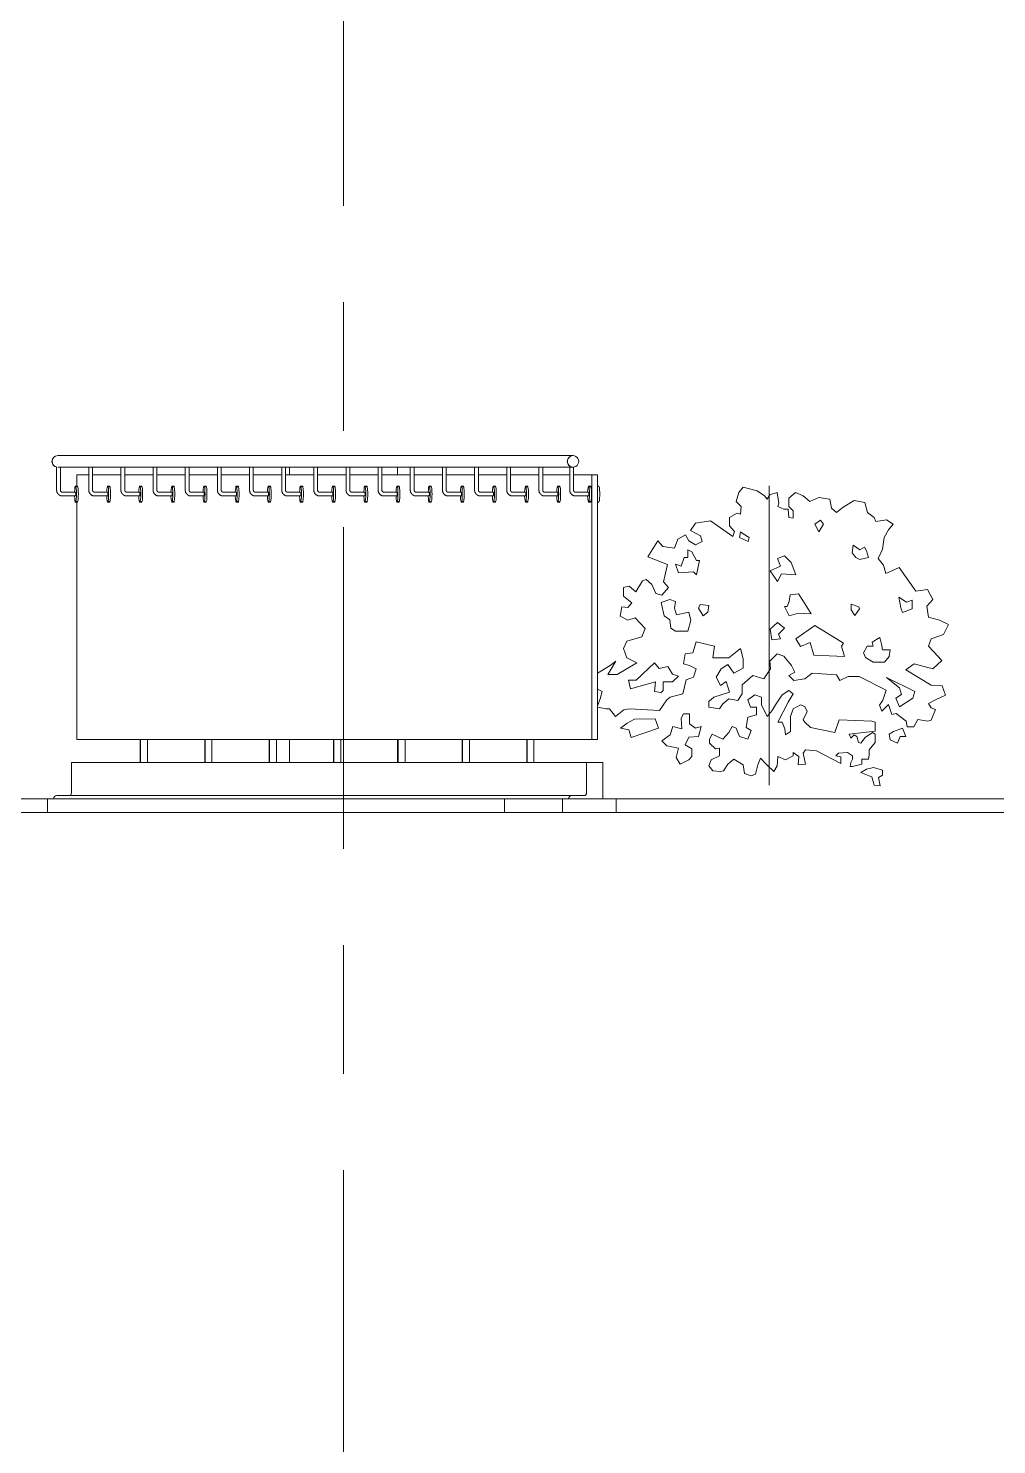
# Model space of a CAD drawing. Header units: millimetres. Extents: x -2100 to 124761, y -10432 to 93550.
# Drawn here: x 25682 to 29271, y 16208 to 21454 of the extents above; entities that cross this region are included whole.
import ezdxf

# ---------------------------------------------------------------- set-up
doc = ezdxf.new("R2010")
doc.units = ezdxf.units.MM
doc.linetypes.add('Centre', pattern=[31.75, 6.35, -4.7625, 15.875, -4.7625])
for name, color, linetype, lineweight in [('G-IMPT', 8, 'Continuous', 5), ('L-SITE', 91, 'Continuous', 5), ('NET THAY 1', 41, 'Continuous', 5), ('NET THAY 2', 55, 'Continuous', 5), ('NET-THAY', 2, 'Continuous', 9), ('TRUC', 225, 'Continuous', 5)]:
    doc.layers.add(name, color=color, linetype=linetype, lineweight=lineweight)

# ---------------------------------------------------------------- blocks, each defined once
blk = doc.blocks.new('ALC1807-ASCENT PLAZA-KET CAU 180524_rvt-1-MẶT ĐỨNG TRỤC A-Q')
at = {"layer": 'NET-THAY'}
for p, q in [((26649.9, 19829.5), (26649.9, 19800)), ((27049.9, 19829), (27049.9, 19800))]:
    blk.add_line(p, q, dxfattribs=at)
blk = doc.blocks.new('Railing - NBS_RailInfillPnl_Post-V87-MẶT ĐỨNG TRỤC A-Q')
at = {"layer": 'NET THAY 2'}
for p, q in [((26097.3, 18735), (26097.3, 18820)), ((26097.3, 18820), (26098.5, 18820)), ((26098.5, 18820), (26098.5, 18735)), ((26124.3, 18735), (26124.3, 18820))]:
    blk.add_line(p, q, dxfattribs=at)
blk = doc.blocks.new('Railing - Railing-1506757-MẶT ĐỨNG TRỤC A-Q')
at = {"layer": 'NET THAY 1'}
for p, q in [((25842.4, 18622), (25842.4, 18735)), ((27751.2, 18735), (25842.4, 18735)), ((27810.8, 18735), (27751.2, 18735)), ((27751.2, 18735), (27751.2, 18622)), ((27810.8, 18600), (27810.8, 18735)), ((27696.6, 18612), (25787.8, 18612)), ((27684.7, 18600), (27810.8, 18600)), ((27741.3, 18612), (27696.6, 18612))]:
    blk.add_line(p, q, dxfattribs=at)
for centre, major_axis, start_param, end_param in [((25787.8, 18600), (0, 12), 0, 1.570796), ((25832.4, 18622), (0, 10), 3.141593, 4.712389), ((27696.6, 18600), (0, 12), 0, 1.570796), ((27741.3, 18622), (0, 10), 3.141593, 4.712389)]:
    blk.add_ellipse(centre, major_axis=major_axis, ratio=0.992878, start_param=start_param, end_param=end_param, dxfattribs=at)
for p in [(0, 0), (238.6, 0), (477.2, 0), (715.8, 0), (954.4, 0), (1193, 0), (1431.7, 0)]:
    blk.add_blockref('Railing - NBS_RailInfillPnl_Post-V87-MẶT ĐỨNG TRỤC A-Q', p)
blk = doc.blocks.new('Top Rail Type - Top Rail_Internal_-1506758-MẶT ĐỨNG TRỤC A-Q')
at = {"layer": 'NET THAY 1'}
for p, q in [((25861.5, 19754.8), (25861.5, 19800)), ((25861.5, 19800), (25906.8, 19800)), ((25919.3, 19800), (26026, 19800)), ((26038.5, 19800), (26145.1, 19800)), ((26159.8, 19800), (26264.2, 19800)), ((26276.7, 19800), (26383.4, 19800)), ((26395.9, 19800), (26502.5, 19800)), ((26515, 19800), (26621.7, 19800)), ((26634.2, 19800), (26740.8, 19800)), ((26753.3, 19800), (26859.9, 19800)), ((26872.4, 19800), (26979.1, 19800)), ((26991.6, 19800), (27098.2, 19800)), ((27110.7, 19800), (27217.4, 19800)), ((27229.8, 19800), (27336.5, 19800)), ((27349, 19800), (27455.6, 19800)), ((27468.1, 19800), (27574.8, 19800)), ((27587.3, 19800), (27689.1, 19800)), ((27701.6, 19800), (27770.4, 19800)), ((27791.7, 19800), (27770.4, 19800)), ((27770.4, 19800), (27770.4, 18820)), ((27791.7, 18820), (27791.7, 19800)), ((25861.5, 18820), (25861.5, 19702.8)), ((25861.5, 18820), (26097.3, 18820)), ((26100.7, 18820), (26335.9, 18820)), ((26339.3, 18820), (26574.5, 18820)), ((26577.9, 18820), (26813.1, 18820)), ((26816.5, 18820), (27051.7, 18820)), ((27055.1, 18820), (27290.3, 18820)), ((27293.7, 18820), (27528.9, 18820)), ((27532.3, 18820), (27770.4, 18820)), ((27770.4, 18820), (27791.7, 18820))]:
    blk.add_line(p, q, dxfattribs=at)
blk = doc.blocks.new('Handrail Type - ALB-BALUSTER-V88-MẶT ĐỨNG TRỤC A-Q')
at = {"layer": 'NET THAY 1'}
blk.add_line((25791.5, 19871.2), (25791.1, 19871.2), dxfattribs=at)
for centre, start_param, end_param in [((25791.1, 19850), 0, 1.570796), ((25791.1, 19850), 1.570796, 2.356194), ((25791.5, 19850), 0, 1.570796), ((25791.5, 19850), 1.570796, 2.879793), ((25791.1, 19850), 2.475755, 2.879793)]:
    blk.add_ellipse(centre, major_axis=(0, 21.2), ratio=0.992878, start_param=start_param, end_param=end_param, dxfattribs=at)
blk = doc.blocks.new('Handrail Type - ALB-BALUSTER-V89-MẶT ĐỨNG TRỤC A-Q')
at = {"layer": 'NET THAY 1'}
for p, q in [((27700.9, 19871.2), (27700.4, 19871.2)), ((27700.4, 19828.8), (27700.9, 19828.8))]:
    blk.add_line(p, q, dxfattribs=at)
for centre, start_param, end_param in [((27700.4, 19850), 0, 1.570796), ((27700.4, 19850), 1.570796, 2.356194), ((27700.9, 19850), 4.712389, 7.853982), ((27700.9, 19850), 1.570796, 4.712389), ((27700.4, 19850), 2.475755, 3.141593), ((27700.4, 19850), 3.186614, 3.62017)]:
    blk.add_ellipse(centre, major_axis=(0, 21.2), ratio=0.992878, start_param=start_param, end_param=end_param, dxfattribs=at)
blk = doc.blocks.new('Handrail Type - Handrail_Internal_-1506759-MẶT ĐỨNG TRỤC A-Q')
at = {"layer": 'NET THAY 1'}
for p, q in [((27700.4, 19871.2), (25791.5, 19871.2)), ((25791.5, 19828.8), (27700.4, 19828.8))]:
    blk.add_line(p, q, dxfattribs=at)
for centre, start_param, end_param in [((25791.5, 19850), 0, 1.570796), ((25791.5, 19850), 1.570796, 2.879793), ((27700.4, 19850), 0, 1.570796), ((27700.4, 19850), 1.570796, 2.356194), ((27700.4, 19850), 2.475755, 3.141593), ((27700.4, 19850), 3.186614, 3.62017)]:
    blk.add_ellipse(centre, major_axis=(0, 21.2), ratio=0.992878, start_param=start_param, end_param=end_param, dxfattribs=at)
blk = doc.blocks.new('ALB-RAILING 32 - ALB-BALUSTER-V90-MẶT ĐỨNG TRỤC A-Q')
at = {"layer": 'NET THAY 1'}
for p, q in [((27688.6, 19829.6), (27688.6, 19743.8)), ((27702.6, 19743.8), (27702.6, 19829.3)), ((27758.4, 19735.8), (27710.5, 19735.8)), ((27765.6, 19758.8), (27758.4, 19758.8)), ((27796.1, 19758.8), (27791.7, 19758.8)), ((27710.5, 19721.8), (27758.4, 19721.8)), ((27758.4, 19698.8), (27765.6, 19698.8)), ((27791.7, 19698.8), (27796.1, 19698.8))]:
    blk.add_line(p, q, dxfattribs=at)
at = {"layer": 'NET THAY 1', "flags": 128}
for points in [[(27688.6, 19743.8), (27688.7, 19742.9), (27688.7, 19742), (27688.8, 19741.2), (27688.9, 19740.3), (27689.1, 19739.4), (27689.3, 19738.6), (27689.5, 19737.7), (27689.7, 19736.9), (27690, 19736.1), (27690.4, 19735.2), (27690.7, 19734.4), (27691.1, 19733.7), (27691.5, 19732.9), (27692, 19732.1), (27692.5, 19731.4), (27693, 19730.7), (27693.5, 19730), (27694.1, 19729.3), (27694.6, 19728.7), (27695.3, 19728), (27695.9, 19727.4), (27696.6, 19726.9), (27697.3, 19726.3), (27698, 19725.8), (27698.7, 19725.3), (27699.4, 19724.8), (27700.2, 19724.4), (27701, 19724), (27701.8, 19723.6), (27702.6, 19723.3), (27703.4, 19723), (27704.2, 19722.7), (27705.1, 19722.5), (27705.9, 19722.3), (27706.8, 19722.1), (27707.7, 19722), (27708.5, 19721.9), (27709.4, 19721.8), (27710.3, 19721.8), (27710.5, 19721.8)], [(27710.5, 19735.8), (27710.2, 19735.8), (27709.9, 19735.8), (27709.6, 19735.9), (27709.3, 19735.9), (27709, 19736), (27708.7, 19736), (27708.4, 19736.1), (27708.1, 19736.2), (27707.8, 19736.3), (27707.5, 19736.4), (27707.2, 19736.6), (27706.9, 19736.7), (27706.6, 19736.8), (27706.4, 19737), (27706.1, 19737.2), (27705.8, 19737.4), (27705.6, 19737.6), (27705.3, 19737.8), (27705.1, 19738), (27704.9, 19738.2), (27704.7, 19738.4), (27704.5, 19738.7), (27704.3, 19738.9), (27704.1, 19739.2), (27703.9, 19739.5), (27703.7, 19739.7), (27703.6, 19740), (27703.4, 19740.3), (27703.3, 19740.6), (27703.2, 19740.9), (27703.1, 19741.2), (27703, 19741.5), (27702.9, 19741.8), (27702.8, 19742.1), (27702.8, 19742.4), (27702.7, 19742.8), (27702.7, 19743.1), (27702.7, 19743.4), (27702.6, 19743.7), (27702.6, 19743.8)]]:
    blk.add_lwpolyline(points, dxfattribs=at)
at = {"layer": 'NET THAY 1'}
for centre, major_axis, start_param, end_param in [((27758.4, 19728.8), (0, 30), 4.712389, 7.592182), ((27758.4, 19728.8), (0, 30), 1.832596, 4.712389), ((27758.4, 19728.8), (0, 7), 0, 0.261799), ((27758.4, 19728.8), (0, 7), 3.141593, 6.283185), ((27765.6, 19728.8), (0, 30), 4.712389, 6.806784), ((27765.6, 19728.8), (0, 30), 2.617994, 4.712389), ((27796.1, 19728.8), (0, 30), 4.712389, 6.544985), ((27796.1, 19728.8), (0, 30), 2.879793, 4.712389), ((27758.4, 19728.8), (0, 7), 2.879793, 3.141593)]:
    blk.add_ellipse(centre, major_axis=major_axis, ratio=0.119139, start_param=start_param, end_param=end_param, dxfattribs=at)
blk = doc.blocks.new('ALB-RAILING 32 - ALB-BALUSTER-V91-MẶT ĐỨNG TRỤC A-Q')
at = {"layer": 'NET THAY 1'}
for p, q in [((27574.3, 19829.6), (27574.3, 19743.8)), ((27588.3, 19743.8), (27588.3, 19829.6)), ((27644.1, 19735.8), (27596.2, 19735.8)), ((27651.2, 19758.8), (27644.1, 19758.8)), ((27596.2, 19721.8), (27644.1, 19721.8)), ((27644.1, 19698.8), (27651.2, 19698.8))]:
    blk.add_line(p, q, dxfattribs=at)
at = {"layer": 'NET THAY 1', "flags": 128}
for points in [[(27574.3, 19743.8), (27574.3, 19742.9), (27574.3, 19742), (27574.4, 19741.2), (27574.5, 19740.3), (27574.7, 19739.4), (27574.9, 19738.6), (27575.1, 19737.7), (27575.4, 19736.9), (27575.7, 19736.1), (27576, 19735.2), (27576.3, 19734.4), (27576.7, 19733.7), (27577.2, 19732.9), (27577.6, 19732.1), (27578.1, 19731.4), (27578.6, 19730.7), (27579.1, 19730), (27579.7, 19729.3), (27580.3, 19728.7), (27580.9, 19728), (27581.5, 19727.4), (27582.2, 19726.9), (27582.9, 19726.3), (27583.6, 19725.8), (27584.3, 19725.3), (27585.1, 19724.8), (27585.8, 19724.4), (27586.6, 19724), (27587.4, 19723.6), (27588.2, 19723.3), (27589, 19723), (27589.9, 19722.7), (27590.7, 19722.5), (27591.6, 19722.3), (27592.4, 19722.1), (27593.3, 19722), (27594.2, 19721.9), (27595, 19721.8), (27595.9, 19721.8), (27596.2, 19721.8)], [(27596.2, 19735.8), (27595.8, 19735.8), (27595.5, 19735.8), (27595.2, 19735.9), (27594.9, 19735.9), (27594.6, 19736), (27594.3, 19736), (27594, 19736.1), (27593.7, 19736.2), (27593.4, 19736.3), (27593.1, 19736.4), (27592.8, 19736.6), (27592.5, 19736.7), (27592.3, 19736.8), (27592, 19737), (27591.7, 19737.2), (27591.5, 19737.4), (27591.2, 19737.6), (27591, 19737.8), (27590.7, 19738), (27590.5, 19738.2), (27590.3, 19738.4), (27590.1, 19738.7), (27589.9, 19738.9), (27589.7, 19739.2), (27589.5, 19739.5), (27589.4, 19739.7), (27589.2, 19740), (27589.1, 19740.3), (27588.9, 19740.6), (27588.8, 19740.9), (27588.7, 19741.2), (27588.6, 19741.5), (27588.5, 19741.8), (27588.4, 19742.1), (27588.4, 19742.4), (27588.3, 19742.8), (27588.3, 19743.1), (27588.3, 19743.4), (27588.3, 19743.7), (27588.3, 19743.8)]]:
    blk.add_lwpolyline(points, dxfattribs=at)
at = {"layer": 'NET THAY 1'}
for centre, major_axis, start_param, end_param in [((27644.1, 19728.8), (0, 30), 4.712389, 7.592182), ((27644.1, 19728.8), (0, 30), 1.832596, 4.712389), ((27644.1, 19728.8), (0, 7), 0, 0.261799), ((27644.1, 19728.8), (0, 7), 3.141593, 6.283185), ((27651.2, 19728.8), (0, 30), 4.712389, 6.806784), ((27651.2, 19728.8), (0, 30), 2.617994, 4.712389), ((27644.1, 19728.8), (0, 7), 2.879793, 3.141593)]:
    blk.add_ellipse(centre, major_axis=major_axis, ratio=0.119139, start_param=start_param, end_param=end_param, dxfattribs=at)
blk = doc.blocks.new('ALB-RAILING 32 - ALB-BALUSTER-V92-MẶT ĐỨNG TRỤC A-Q')
at = {"layer": 'NET THAY 1'}
for p, q in [((27455.1, 19829.6), (27455.1, 19743.8)), ((27469.1, 19743.8), (27469.1, 19829.8)), ((27524.9, 19735.8), (27477, 19735.8)), ((27532.1, 19758.8), (27524.9, 19758.8)), ((27477, 19721.8), (27524.9, 19721.8)), ((27524.9, 19698.8), (27532.1, 19698.8))]:
    blk.add_line(p, q, dxfattribs=at)
at = {"layer": 'NET THAY 1', "flags": 128}
for points in [[(27455.1, 19743.8), (27455.1, 19742.9), (27455.2, 19742), (27455.3, 19741.2), (27455.4, 19740.3), (27455.6, 19739.4), (27455.8, 19738.6), (27456, 19737.7), (27456.2, 19736.9), (27456.5, 19736.1), (27456.9, 19735.2), (27457.2, 19734.4), (27457.6, 19733.7), (27458, 19732.9), (27458.5, 19732.1), (27458.9, 19731.4), (27459.4, 19730.7), (27460, 19730), (27460.5, 19729.3), (27461.1, 19728.7), (27461.8, 19728), (27462.4, 19727.4), (27463.1, 19726.9), (27463.7, 19726.3), (27464.4, 19725.8), (27465.2, 19725.3), (27465.9, 19724.8), (27466.7, 19724.4), (27467.5, 19724), (27468.3, 19723.6), (27469.1, 19723.3), (27469.9, 19723), (27470.7, 19722.7), (27471.6, 19722.5), (27472.4, 19722.3), (27473.3, 19722.1), (27474.2, 19722), (27475, 19721.9), (27475.9, 19721.8), (27476.8, 19721.8), (27477, 19721.8)], [(27477, 19735.8), (27476.7, 19735.8), (27476.4, 19735.8), (27476.1, 19735.9), (27475.8, 19735.9), (27475.5, 19736), (27475.2, 19736), (27474.9, 19736.1), (27474.6, 19736.2), (27474.3, 19736.3), (27474, 19736.4), (27473.7, 19736.6), (27473.4, 19736.7), (27473.1, 19736.8), (27472.8, 19737), (27472.6, 19737.2), (27472.3, 19737.4), (27472.1, 19737.6), (27471.8, 19737.8), (27471.6, 19738), (27471.4, 19738.2), (27471.2, 19738.4), (27471, 19738.7), (27470.8, 19738.9), (27470.6, 19739.2), (27470.4, 19739.5), (27470.2, 19739.7), (27470.1, 19740), (27469.9, 19740.3), (27469.8, 19740.6), (27469.7, 19740.9), (27469.6, 19741.2), (27469.5, 19741.5), (27469.4, 19741.8), (27469.3, 19742.1), (27469.2, 19742.4), (27469.2, 19742.8), (27469.2, 19743.1), (27469.1, 19743.4), (27469.1, 19743.7), (27469.1, 19743.8)]]:
    blk.add_lwpolyline(points, dxfattribs=at)
at = {"layer": 'NET THAY 1'}
for centre, major_axis, start_param, end_param in [((27524.9, 19728.8), (0, 30), 4.712389, 7.592182), ((27524.9, 19728.8), (0, 30), 1.832596, 4.712389), ((27524.9, 19728.8), (0, 7), 0, 0.261799), ((27524.9, 19728.8), (0, 7), 3.141593, 6.283185), ((27532.1, 19728.8), (0, 30), 4.712389, 6.806784), ((27532.1, 19728.8), (0, 30), 2.617994, 4.712389), ((27524.9, 19728.8), (0, 7), 2.879793, 3.141593)]:
    blk.add_ellipse(centre, major_axis=major_axis, ratio=0.119139, start_param=start_param, end_param=end_param, dxfattribs=at)
blk = doc.blocks.new('ALB-RAILING 32 - ALB-BALUSTER-V93-MẶT ĐỨNG TRỤC A-Q')
at = {"layer": 'NET THAY 1'}
for p, q in [((27336, 19829.6), (27336, 19743.8)), ((27350, 19743.8), (27350, 19829.9)), ((27405.8, 19735.8), (27357.9, 19735.8)), ((27412.9, 19758.8), (27405.8, 19758.8)), ((27357.9, 19721.8), (27405.8, 19721.8)), ((27405.8, 19698.8), (27412.9, 19698.8))]:
    blk.add_line(p, q, dxfattribs=at)
at = {"layer": 'NET THAY 1', "flags": 128}
for points in [[(27336, 19743.8), (27336, 19742.9), (27336.1, 19742), (27336.1, 19741.2), (27336.3, 19740.3), (27336.4, 19739.4), (27336.6, 19738.6), (27336.8, 19737.7), (27337.1, 19736.9), (27337.4, 19736.1), (27337.7, 19735.2), (27338.1, 19734.4), (27338.5, 19733.7), (27338.9, 19732.9), (27339.3, 19732.1), (27339.8, 19731.4), (27340.3, 19730.7), (27340.8, 19730), (27341.4, 19729.3), (27342, 19728.7), (27342.6, 19728), (27343.3, 19727.4), (27343.9, 19726.9), (27344.6, 19726.3), (27345.3, 19725.8), (27346, 19725.3), (27346.8, 19724.8), (27347.5, 19724.4), (27348.3, 19724), (27349.1, 19723.6), (27349.9, 19723.3), (27350.8, 19723), (27351.6, 19722.7), (27352.4, 19722.5), (27353.3, 19722.3), (27354.2, 19722.1), (27355, 19722), (27355.9, 19721.9), (27356.8, 19721.8), (27357.6, 19721.8), (27357.9, 19721.8)], [(27357.9, 19735.8), (27357.6, 19735.8), (27357.3, 19735.8), (27356.9, 19735.9), (27356.6, 19735.9), (27356.3, 19736), (27356, 19736), (27355.7, 19736.1), (27355.4, 19736.2), (27355.1, 19736.3), (27354.8, 19736.4), (27354.5, 19736.6), (27354.3, 19736.7), (27354, 19736.8), (27353.7, 19737), (27353.4, 19737.2), (27353.2, 19737.4), (27352.9, 19737.6), (27352.7, 19737.8), (27352.5, 19738), (27352.2, 19738.2), (27352, 19738.4), (27351.8, 19738.7), (27351.6, 19738.9), (27351.4, 19739.2), (27351.3, 19739.5), (27351.1, 19739.7), (27350.9, 19740), (27350.8, 19740.3), (27350.7, 19740.6), (27350.5, 19740.9), (27350.4, 19741.2), (27350.3, 19741.5), (27350.2, 19741.8), (27350.2, 19742.1), (27350.1, 19742.4), (27350.1, 19742.8), (27350, 19743.1), (27350, 19743.4), (27350, 19743.7), (27350, 19743.8)]]:
    blk.add_lwpolyline(points, dxfattribs=at)
at = {"layer": 'NET THAY 1'}
for centre, major_axis, start_param, end_param in [((27405.8, 19728.8), (0, 30), 4.712389, 7.592182), ((27405.8, 19728.8), (0, 30), 1.832596, 4.712389), ((27405.8, 19728.8), (0, 7), 0, 0.261799), ((27405.8, 19728.8), (0, 7), 3.141593, 6.283185), ((27412.9, 19728.8), (0, 30), 4.712389, 6.806784), ((27412.9, 19728.8), (0, 30), 2.617994, 4.712389), ((27405.8, 19728.8), (0, 7), 2.879793, 3.141593)]:
    blk.add_ellipse(centre, major_axis=major_axis, ratio=0.119139, start_param=start_param, end_param=end_param, dxfattribs=at)
blk = doc.blocks.new('ALB-RAILING 32 - ALB-BALUSTER-V94-MẶT ĐỨNG TRỤC A-Q')
at = {"layer": 'NET THAY 1'}
for p, q in [((27216.9, 19829.6), (27216.9, 19743.8)), ((27230.9, 19743.8), (27230.9, 19829.5)), ((27286.7, 19735.8), (27238.7, 19735.8)), ((27293.8, 19758.8), (27286.7, 19758.8)), ((27238.7, 19721.8), (27286.7, 19721.8)), ((27286.7, 19698.8), (27293.8, 19698.8))]:
    blk.add_line(p, q, dxfattribs=at)
at = {"layer": 'NET THAY 1', "flags": 128}
for points in [[(27216.9, 19743.8), (27216.9, 19742.9), (27216.9, 19742), (27217, 19741.2), (27217.1, 19740.3), (27217.3, 19739.4), (27217.5, 19738.6), (27217.7, 19737.7), (27218, 19736.9), (27218.2, 19736.1), (27218.6, 19735.2), (27218.9, 19734.4), (27219.3, 19733.7), (27219.7, 19732.9), (27220.2, 19732.1), (27220.7, 19731.4), (27221.2, 19730.7), (27221.7, 19730), (27222.3, 19729.3), (27222.9, 19728.7), (27223.5, 19728), (27224.1, 19727.4), (27224.8, 19726.9), (27225.5, 19726.3), (27226.2, 19725.8), (27226.9, 19725.3), (27227.6, 19724.8), (27228.4, 19724.4), (27229.2, 19724), (27230, 19723.6), (27230.8, 19723.3), (27231.6, 19723), (27232.5, 19722.7), (27233.3, 19722.5), (27234.2, 19722.3), (27235, 19722.1), (27235.9, 19722), (27236.8, 19721.9), (27237.6, 19721.8), (27238.5, 19721.8), (27238.7, 19721.8)], [(27238.7, 19735.8), (27238.4, 19735.8), (27238.1, 19735.8), (27237.8, 19735.9), (27237.5, 19735.9), (27237.2, 19736), (27236.9, 19736), (27236.6, 19736.1), (27236.3, 19736.2), (27236, 19736.3), (27235.7, 19736.4), (27235.4, 19736.6), (27235.1, 19736.7), (27234.8, 19736.8), (27234.6, 19737), (27234.3, 19737.2), (27234.1, 19737.4), (27233.8, 19737.6), (27233.6, 19737.8), (27233.3, 19738), (27233.1, 19738.2), (27232.9, 19738.4), (27232.7, 19738.7), (27232.5, 19738.9), (27232.3, 19739.2), (27232.1, 19739.5), (27231.9, 19739.7), (27231.8, 19740), (27231.6, 19740.3), (27231.5, 19740.6), (27231.4, 19740.9), (27231.3, 19741.2), (27231.2, 19741.5), (27231.1, 19741.8), (27231, 19742.1), (27231, 19742.4), (27230.9, 19742.8), (27230.9, 19743.1), (27230.9, 19743.4), (27230.9, 19743.7), (27230.9, 19743.8)]]:
    blk.add_lwpolyline(points, dxfattribs=at)
at = {"layer": 'NET THAY 1'}
for centre, major_axis, start_param, end_param in [((27286.7, 19728.8), (0, 30), 4.712389, 7.592182), ((27286.7, 19728.8), (0, 30), 1.832596, 4.712389), ((27286.7, 19728.8), (0, 7), 0, 0.261799), ((27286.7, 19728.8), (0, 7), 3.141593, 6.283185), ((27293.8, 19728.8), (0, 30), 4.712389, 6.806784), ((27293.8, 19728.8), (0, 30), 2.617994, 4.712389), ((27286.7, 19728.8), (0, 7), 2.879793, 3.141593)]:
    blk.add_ellipse(centre, major_axis=major_axis, ratio=0.119139, start_param=start_param, end_param=end_param, dxfattribs=at)
blk = doc.blocks.new('CAY XANH 1 - new block_dwg_110_植栽_中_高木 - 落葉1_φ4000_H5500-1445069-IDEA-4th Storey - Detail-V166-MẶT ĐỨNG TRỤC A-Q')
at = {"layer": 'G-IMPT'}
for p, q in [((27860.5, 18600), (27988.4, 18600)), ((27860.5, 18600), (27955.7, 18600)), ((27866.2, 18600), (28183.9, 18600)), ((27929.5, 18600), (28050.7, 18600)), ((28207.8, 18600), (28277.5, 18600)), ((28276.1, 18600), (28338.9, 18600)), ((28321.1, 18600), (28397.2, 18600)), ((28397.3, 18600), (28407.4, 18600)), ((28437.7, 18600), (28466.6, 18600)), ((28467.2, 18600), (28474.9, 18600)), ((28627.4, 18600), (28480.1, 18600)), ((28620.3, 18600), (28604, 18600)), ((28681.3, 18600), (28620.4, 18600)), ((28721.6, 18600), (28621.2, 18600)), ((28868.3, 18600), (28660.1, 18600)), ((28799.1, 18600), (29016.6, 18600))]:
    blk.add_line(p, q, dxfattribs=at)
at = {"layer": 'G-IMPT', "flags": 128}
for points in [[(27860.5, 18600), (27962.5, 18600), (28105.1, 18600), (27992.1, 18600)], [(27860.5, 18600), (27955.7, 18600), (28027.5, 18600)], [(28208.6, 18600), (28027.5, 18600), (27860.5, 18600)], [(27860.5, 18600), (27899.5, 18600), (28057.7, 18600), (27976.9, 18600), (27860.5, 18600)], [(27860.5, 18600), (27992.1, 18600), (27937.7, 18600), (27860.5, 18600)], [(28261.3, 18600), (28279.1, 18600), (28267.6, 18600), (28287.4, 18600), (28308.8, 18600), (28147.2, 18600), (28059.7, 18600), (27929.8, 18600)], [(27960.6, 18600), (28046.4, 18600), (28167.6, 18600), (28208.4, 18600), (28068.2, 18600)], [(27987.6, 18600), (28059.9, 18600), (28147.7, 18600)], [(28010, 18600), (28126.9, 18600), (28176.9, 18600)], [(28042.9, 18600), (28152.9, 18600), (28245.3, 18600), (28275, 18600)], [(28105.1, 18600), (28250.3, 18600), (28185.5, 18600), (28049.4, 18600)], [(28208.4, 18600), (28282, 18600), (28135.2, 18600), (28057.7, 18600)], [(28105.9, 18600), (28173.6, 18600), (28213.1, 18600), (28308.8, 18600), (28426.7, 18600), (28250.3, 18600)], [(28184.9, 18600), (28215, 18600), (28275, 18600), (28342.6, 18600)], [(28925.1, 18600), (28769.9, 18600), (28660.1, 18600), (28559.5, 18600), (28426.7, 18600), (28342.6, 18600), (28282, 18600)], [(28407.6, 18600), (28410, 18600), (28370.5, 18600), (28313.4, 18600)], [(28543.2, 18600), (28468.8, 18600), (28409.4, 18600), (28399.9, 18600)], [(28453, 18600), (28448.2, 18600), (28410, 18600)], [(28487.8, 18600), (28482.8, 18600), (28481.2, 18600), (28448.2, 18600), (28426.7, 18600), (28528.2, 18600), (28658.5, 18600), (28848.2, 18600), (28960.3, 18600)], [(28978.1, 18600), (28798.7, 18600), (28426.7, 18600), (28471.3, 18600)], [(28533.5, 18600), (28489.4, 18600), (28460.4, 18600), (28439.1, 18600)], [(28580.1, 18600), (28471.3, 18600), (28468.8, 18600)], [(28552.8, 18600), (28543.2, 18600), (28604.3, 18600), (28652.1, 18600), (28787.9, 18600)], [(28838, 18600), (28691.6, 18600), (28559.5, 18600), (28622, 18600), (28630.2, 18600), (28648.6, 18600)], [(29032.7, 18600), (28805.1, 18600), (28580.1, 18600), (28665.9, 18600), (28739.3, 18600), (28811.9, 18600), (28913.2, 18600)], [(28593.3, 18600), (28724.9, 18600), (28868.3, 18600), (28985, 18600)], [(29089.2, 18600), (28885.1, 18600), (28658.5, 18600), (28747.3, 18600)], [(28870.4, 18600), (28754.5, 18600), (28665.9, 18600), (28715.6, 18600)], [(28781.6, 18600), (28715.6, 18600), (28764.5, 18600)], [(28846.3, 18600), (28747.3, 18600), (28853.1, 18600)], [(29077.4, 18600), (29001.6, 18600), (28920.7, 18600), (28798.7, 18600)], [(29075, 18600), (28958.3, 18600), (28846.3, 18600), (28948.6, 18600), (29036.8, 18600)], [(29097.1, 18600), (28853.1, 18600), (28967.5, 18600), (29090.3, 18600)]]:
    blk.add_lwpolyline(points, dxfattribs=at)
blk = doc.blocks.new('CAY XANH 1 - new block_dwg-V167-MẶT ĐỨNG TRỤC A-Q')
blk.add_blockref('CAY XANH 1 - new block_dwg_110_植栽_中_高木 - 落葉1_φ4000_H5500-1445069-IDEA-4th Storey - Detail-V166-MẶT ĐỨNG TRỤC A-Q', (0, 0))
blk = doc.blocks.new('CAY XANH 1 - CAY XANH_dwg-1404436-MẶT ĐỨNG TRỤC A-Q')
at = {"layer": 'G-IMPT'}
for p, q in [((15540.1, 19487.6), (15540.1, 19519.5)), ((15540.1, 19225.1), (15540.1, 19264.1)), ((15540.1, 18902.4), (15540.1, 18917.7))]:
    blk.add_line(p, q, dxfattribs=at)
at = {"layer": 'G-IMPT', "flags": 128}
for points in [[(15540.1, 19678.5), (15540.1, 19687.4), (15540.1, 19700.1), (15540.1, 19740.3), (15540.1, 19731.3), (15540.1, 19715.5), (15540.1, 19728.1), (15540.1, 19746.6), (15540.1, 19759.3), (15540.1, 19740.3), (15540.1, 19706.5), (15540.1, 19687.4), (15540.1, 19660), (15540.1, 19662.6), (15540.1, 19647.3), (15540.1, 19616.1), (15540.1, 19594.5), (15540.1, 19576), (15540.1, 19635.1), (15540.1, 19625.6), (15540.1, 19598.2), (15540.1, 19579.1), (15540.1, 19557.5), (15540.1, 19545.3), (15540.1, 19560.7), (15540.1, 19582.3), (15540.1, 19567), (15540.1, 19532.7), (15540.1, 19539), (15540.1, 19560.7), (15540.1, 19501.5), (15540.1, 19473), (15540.1, 19408.5), (15540.1, 19386.8), (15540.1, 19358.8), (15540.1, 19364.6), (15540.1, 19399), (15540.1, 19417.5), (15540.1, 19411.7), (15540.1, 19371), (15540.1, 19392.6), (15540.1, 19386.8), (15540.1, 19355.7), (15540.1, 19330.8), (15540.1, 19312.3), (15540.1, 19315), (15540.1, 19281.2), (15540.1, 19265.3), (15540.1, 19274.8), (15540.1, 19234.7), (15540.1, 19203.5), (15540.1, 19188.2), (15540.1, 19160.2), (15540.1, 19125.8), (15540.1, 19119.5), (15540.1, 19107.4), (15540.1, 19063.8)], [(15540.1, 18869.4), (15540.1, 18897.4), (15540.1, 18891.1), (15540.1, 18894.2), (15540.1, 18934.4), (15540.1, 18940.7), (15540.1, 18956), (15540.1, 18971.9), (15540.1, 18987.2), (15540.1, 19021.5), (15540.1, 19024.7), (15540.1, 19082), (15540.1, 19103.6), (15540.1, 19085.2), (15540.1, 19116.3), (15540.1, 19169.2), (15540.1, 19197.2), (15540.1, 19212.5), (15540.1, 19250), (15540.1, 19265.3), (15540.1, 19277.5), (15540.1, 19318.1), (15540.1, 19343), (15540.1, 19380), (15540.1, 19374.1), (15540.1, 19461.3), (15540.1, 19439.1), (15540.1, 19470.3), (15540.1, 19495.1), (15540.1, 19529.5), (15540.1, 19572.8), (15540.1, 19600.8), (15540.1, 19622.5), (15540.1, 19637.8), (15540.1, 19632), (15540.1, 19647.3), (15540.1, 19665.8), (15540.1, 19703.3), (15540.1, 19709.6), (15540.1, 19684.8), (15540.1, 19665.8), (15540.1, 19681.6), (15540.1, 19715.5), (15540.1, 19721.8), (15540.1, 19706.5), (15540.1, 19728.1), (15540.1, 19740.3), (15540.1, 19718.6), (15540.1, 19687.4), (15540.1, 19672.1), (15540.1, 19644.1), (15540.1, 19647.3), (15540.1, 19678.5)], [(15540.1, 19519.5), (15540.1, 19526.6), (15540.1, 19498.2)], [(15540.1, 19498.2), (15540.1, 19466.3), (15540.1, 19473.4), (15540.1, 19441.5), (15540.1, 19445), (15540.1, 19434.4), (15540.1, 19487.6)], [(15540.1, 19335), (15540.1, 19363.4), (15540.1, 19359.9), (15540.1, 19335), (15540.1, 19317.3)], [(15540.1, 19264.1), (15540.1, 19296), (15540.1, 19285.4), (15540.1, 19310.2), (15540.1, 19335), (15540.1, 19342.1), (15540.1, 19331.5), (15540.1, 19281.8), (15540.1, 19267.6), (15540.1, 19235.7), (15540.1, 19225.1)], [(15540.1, 19317.3), (15540.1, 19281.8), (15540.1, 19292.5), (15540.1, 19288.9), (15540.1, 19335)], [(15540.1, 19155.6), (15540.1, 19176.9), (15540.1, 19201.7), (15540.1, 19184), (15540.1, 19169.8)], [(15540.1, 18936.4), (15540.1, 18908.4), (15540.1, 18933.3), (15540.1, 18936.4), (15540.1, 18930.4), (15540.1, 18970.5), (15540.1, 18980), (15540.1, 18992.2), (15540.1, 19045), (15540.1, 19054.5), (15540.1, 19085.7), (15540.1, 19097.8), (15540.1, 19104.2), (15540.1, 19141.2), (15540.1, 19144.3), (15540.1, 19185), (15540.1, 19169.2), (15540.1, 19125.8)], [(15540.1, 19169.8), (15540.1, 19145), (15540.1, 19127.2), (15540.1, 19109.5)], [(15540.1, 19125.8), (15540.1, 19160.2), (15540.1, 19122.7), (15540.1, 19088.3), (15540.1, 19069.8), (15540.1, 19101), (15540.1, 19085.7), (15540.1, 19054.5), (15540.1, 19023.4), (15540.1, 19038.7), (15540.1, 18998.5), (15540.1, 18980), (15540.1, 18964.2), (15540.1, 18942.5), (15540.1, 18936.7), (15540.1, 18955.2), (15540.1, 18973.7), (15540.1, 18967.3), (15540.1, 18992.2), (15540.1, 19026.5), (15540.1, 19060.9), (15540.1, 19048.2), (15540.1, 19085.7), (15540.1, 19113.2), (15540.1, 19141.2), (15540.1, 19132.2), (15540.1, 19097.8), (15540.1, 19073), (15540.1, 19060.9), (15540.1, 19041.8), (15540.1, 19048.2), (15540.1, 19069.8), (15540.1, 19063.5), (15540.1, 19041.8), (15540.1, 19057.2)], [(15540.1, 19109.5), (15540.1, 19130.8), (15540.1, 19155.6)], [(15540.1, 19063.8), (15540.1, 19113.2), (15540.1, 19097.8), (15540.1, 19051.1), (15540.1, 19017.3), (15540.1, 19001.4), (15540.1, 18973.4), (15540.1, 18942.8), (15540.1, 18936.4)], [(15540.1, 19065.4), (15540.1, 19093.8), (15540.1, 19086.7), (15540.1, 19108), (15540.1, 19043.1)], [(15540.1, 19037.1), (15540.1, 19058.4), (15540.1, 19065.4)], [(15540.1, 19057.2), (15540.1, 19005.7), (15540.1, 18968.7), (15540.1, 18950.2), (15540.1, 18928), (15540.1, 18943.9), (15540.1, 18952.8), (15540.1, 18915.9)], [(15540.1, 19043.1), (15540.1, 19011.2), (15540.1, 19037.1), (15540.1, 19001.6), (15540.1, 18998), (15540.1, 19005.1), (15540.1, 19037.1)], [(15540.1, 18887), (15540.1, 18961.5), (15540.1, 18992.2), (15540.1, 19004.9), (15540.1, 18989), (15540.1, 18952), (15540.1, 18930.4), (15540.1, 18908.7), (15540.1, 18952), (15540.1, 18980), (15540.1, 18989), (15540.1, 18970.5), (15540.1, 18942.5)], [(15540.1, 18750.2), (15540.1, 18765.5), (15540.1, 18784), (15540.1, 18812), (15540.1, 18843.2), (15540.1, 18849.5), (15540.1, 18830.5), (15540.1, 18808.8), (15540.1, 18812), (15540.1, 18833.7), (15540.1, 18840), (15540.1, 18827.3), (15540.1, 18843.2), (15540.1, 18853.5), (15540.1, 18887.9), (15540.1, 18891.1), (15540.1, 18896), (15540.1, 18849.5), (15540.1, 18868), (15540.1, 18887), (15540.1, 18896), (15540.1, 18927.2), (15540.1, 18945.7), (15540.1, 18952), (15540.1, 18936.7), (15540.1, 18908.7), (15540.1, 18874.4), (15540.1, 18852.7), (15540.1, 18840), (15540.1, 18862.2), (15540.1, 18887)], [(15540.1, 18942.5), (15540.1, 18914.5), (15540.1, 18905.5), (15540.1, 18868), (15540.1, 18855.9), (15540.1, 18824.7), (15540.1, 18834.2), (15540.1, 18864.9), (15540.1, 18871.2), (15540.1, 18849.5), (15540.1, 18824.7), (15540.1, 18843.2), (15540.1, 18824.7), (15540.1, 18809.4), (15540.1, 18787.7), (15540.1, 18790.4), (15540.1, 18762.9), (15540.1, 18747), (15540.1, 18725.4), (15540.1, 18706.9), (15540.1, 18703.7), (15540.1, 18706.9), (15540.1, 18731.7), (15540.1, 18750.2), (15540.1, 18728.5), (15540.1, 18697.4), (15540.1, 18688.4), (15540.1, 18694.2), (15540.1, 18728.5), (15540.1, 18753.4), (15540.1, 18731.7), (15540.1, 18703.7), (15540.1, 18725.4), (15540.1, 18759.7), (15540.1, 18747), (15540.1, 18762.9), (15540.1, 18775), (15540.1, 18759.7), (15540.1, 18728.5), (15540.1, 18731.7), (15540.1, 18771.9), (15540.1, 18784.6), (15540.1, 18781.4), (15540.1, 18734.3), (15540.1, 18759.2), (15540.1, 18762.3), (15540.1, 18771.9)], [(15540.1, 18915.9), (15540.1, 18919.1), (15540.1, 18891.1), (15540.1, 18869.4)], [(15540.1, 18917.7), (15540.1, 18880.7), (15540.1, 18864.9), (15540.1, 18871.2), (15540.1, 18834.2), (15540.1, 18831), (15540.1, 18803), (15540.1, 18787.7), (15540.1, 18759.7), (15540.1, 18747), (15540.1, 18731.7), (15540.1, 18756.5), (15540.1, 18790.4), (15540.1, 18799.9), (15540.1, 18818.4), (15540.1, 18840), (15540.1, 18871.2), (15540.1, 18862.2), (15540.1, 18902.4)], [(15540.1, 18852.2), (15540.1, 18864.8), (15540.1, 18833.7)], [(15540.1, 18833.7), (15540.1, 18808.8), (15540.1, 18821.5), (15540.1, 18843.2), (15540.1, 18852.2)], [(15540.1, 18771.9), (15540.1, 18775), (15540.1, 18762.3), (15540.1, 18750.2), (15540.1, 18737.5), (15540.1, 18722.2)], [(15540.1, 18722.2), (15540.1, 18731.2), (15540.1, 18750.2)]]:
    blk.add_lwpolyline(points, dxfattribs=at)
for points in [[(15540.1, 19622.4), (15540.1, 19636.6), (15540.1, 19622.4), (15540.1, 19594)], [(15540.1, 19586.9), (15540.1, 19594), (15540.1, 19572.7), (15540.1, 19558.5), (15540.1, 19572.7)], [(15540.1, 19516), (15540.1, 19544.3), (15540.1, 19526.6), (15540.1, 19537.2), (15540.1, 19523), (15540.1, 19498.2), (15540.1, 19491.1), (15540.1, 19498.2)], [(15540.1, 19480.5), (15540.1, 19505.3), (15540.1, 19494.7), (15540.1, 19466.3), (15540.1, 19448.6), (15540.1, 19409.5), (15540.1, 19437.9), (15540.1, 19434.4)], [(15540.1, 19308.2), (15540.1, 19340.1), (15540.1, 19333), (15540.1, 19350.7), (15540.1, 19311.7), (15540.1, 19294)], [(15540.1, 19315.3), (15540.1, 19308.2), (15540.1, 19283.3), (15540.1, 19304.6), (15540.1, 19325.9)], [(15540.1, 19296), (15540.1, 19320.9), (15540.1, 19324.4), (15540.1, 19310.2), (15540.1, 19281.8)], [(15540.1, 19193.2), (15540.1, 19232.2), (15540.1, 19257), (15540.1, 19235.7), (15540.1, 19214.4), (15540.1, 19196.7)], [(15540.1, 19168.3), (15540.1, 19196.7), (15540.1, 19246.4), (15540.1, 19180.5), (15540.1, 19169.8), (15540.1, 19130.8), (15540.1, 19136.4), (15540.1, 19182.5)], [(15540.1, 18976.1), (15540.1, 19000.9), (15540.1, 19052.8), (15540.1, 19015.1), (15540.1, 18990.3), (15540.1, 18976.1), (15540.1, 18944.2)], [(15540.1, 18898.9), (15540.1, 18899.2), (15540.1, 18864.9), (15540.1, 18830.8), (15540.1, 18858.8), (15540.1, 18865.1), (15540.1, 18883.6)], [(15540.1, 18712.7), (15540.1, 18719), (15540.1, 18709.5), (15540.1, 18691), (15540.1, 18681.5), (15540.1, 18650.9), (15540.1, 18653.5), (15540.1, 18684.7), (15540.1, 18687.9), (15540.1, 18700.5)]]:
    blk.add_lwpolyline(points, close=True, dxfattribs=at)
blk = doc.blocks.new('CAY XANH 1 - CAY XANH_dwg-V168-MẶT ĐỨNG TRỤC A-Q')
at = {"layer": 'G-IMPT', "flags": 128}
for points in [[(28882.6, 18912.6), (28897.8, 18915.8), (28935.2, 18887.9), (28938.4, 18866.3), (28963.2, 18866.3), (28978.5, 18894.2), (29015.9, 18887.9), (29028, 18891), (29043.3, 18931.1), (29028, 18937.4), (29018.5, 18952.7), (29046.4, 18968.5), (29080.7, 18983.8), (29068.6, 19018.1), (29028, 19021.2), (28934.2, 19078.4), (28965.3, 19100), (29033.8, 19081.5), (29067.5, 19112.6), (29018, 19165.3), (29027.5, 19193.3), (29073.8, 19208.6), (29092.3, 19246), (29058.6, 19261.3), (29018, 19273.4), (29011.7, 19314), (29033.8, 19338.8), (29014.8, 19375.6), (28971.6, 19369.9), (28909.1, 19456.8), (28859.6, 19434.7), (28850.6, 19465.8), (28831.6, 19490.6), (28847.5, 19524.8), (28853.3, 19568.1), (28869.1, 19596), (28887.5, 19617.6), (28862.7, 19632.9), (28822.7, 19627.1), (28816.4, 19642.4), (28791.6, 19660.8), (28782.1, 19698.3), (28742.1, 19704.6), (28702, 19679.8), (28677.3, 19660.8), (28658.3, 19676.6), (28652.5, 19710.4), (28611.9, 19716.7), (28578.2, 19701.4), (28553.4, 19723), (28525.5, 19735.2), (28500.8, 19713.5), (28500.8, 19682.4), (28516, 19667.2), (28516, 19639.2), (28500.8, 19642.4), (28497.6, 19673.5), (28481.8, 19673.5), (28460.2, 19682.4), (28463.4, 19695.1), (28457, 19735.2), (28429.6, 19726.2), (28420.1, 19710.4), (28410.7, 19723), (28382.7, 19741.5), (28330.6, 19754.1), (28314.8, 19735.2), (28305.3, 19701.4), (28324.3, 19682.4), (28321.1, 19655), (28308.4, 19657.7), (28280.5, 19642.4), (28280.5, 19611.3), (28299.5, 19589.7), (28293.2, 19571.2), (28209.9, 19630.3), (28154.1, 19620.8), (28135.6, 19593.4), (28172.5, 19574.4), (28178.8, 19552.8), (28154.1, 19540.6), (28129.3, 19555.9), (28117.2, 19577.5), (28089.3, 19562.3), (28076.6, 19528), (28033.4, 19534.3), (28015, 19555.9), (27977.6, 19496.9), (28051.3, 19468.4), (28036, 19404.1), (28055, 19382.5), (28030.2, 19354.6), (28008.1, 19360.4), (27992.8, 19394.6), (27971.2, 19413.1), (27958.6, 19407.3), (27933.8, 19366.7), (27909.1, 19388.3), (27887.5, 19382.5), (27887.5, 19351.4), (27918.5, 19326.6), (27903.3, 19308.2), (27881.7, 19310.8), (27875.3, 19277.1), (27903.3, 19261.3), (27931.2, 19270.8), (27968.1, 19230.7), (27956, 19199.6), (27900.1, 19184.3), (27887.5, 19156.4), (27900.1, 19122.1), (27912.2, 19115.8), (27937, 19103.7), (27864, 19060.2), (27829.7, 19060.2), (27859.5, 19109.5), (27837.9, 19094.2), (27791.7, 19065.9)], [(27791.7, 18939.1), (27823.4, 18933.1), (27836.1, 18933.1), (27857.7, 18905.2), (27888.8, 18930), (27910.4, 18933.1), (28020.8, 18927.1), (28048.7, 18967.2), (28060.8, 18976.6), (28107.2, 18988.8), (28119.8, 19041.5), (28147.7, 19051), (28156.7, 19082.1), (28131.9, 19094.2), (28110.3, 19100.5), (28116.7, 19137.4), (28144.6, 19140.6), (28156.7, 19181.2), (28225.2, 19165.3), (28218.9, 19122.1), (28277.9, 19122.1), (28321.1, 19156.4), (28330.6, 19119), (28330.6, 19084.7), (28296.3, 19066.2), (28274.7, 19097.3), (28250, 19082.1), (28231, 19051), (28246.8, 19019.9), (28268.4, 19035.1), (28280.5, 18995.1), (28222, 18976.6), (28203.6, 18960.8), (28203.6, 18939.2), (28243.6, 18933.4), (28255.8, 18951.9), (28277.9, 18970.3), (28311.6, 18964), (28327.4, 18988.8), (28327.4, 19023), (28367.5, 19057.3), (28407.5, 19044.6), (28432.3, 19082.1), (28429.6, 19109.5), (28457, 19137.4), (28481.8, 19128.4), (28509.7, 19094.2), (28522.4, 19069.4), (28500.8, 19057.3), (28519.2, 19038.3), (28559.2, 19044.6), (28587.2, 19066.2), (28677.6, 19059.9), (28689.7, 19038.3), (28720.8, 19053.6), (28760.9, 19053.6), (28861, 19002.3), (28848.3, 18965.4), (28836.2, 18946.9), (28845.2, 18924.8), (28861, 18940.6), (28869.8, 18949.4), (28882.6, 18912.6)], [(27791.7, 19006.3), (27808.1, 18998), (27801.8, 18970), (27791.7, 18944.5)]]:
    blk.add_lwpolyline(points, dxfattribs=at)
for points in [[(28597, 19617.5), (28618.2, 19631.7), (28628.8, 19617.5), (28611.1, 19589.2)], [(28331.6, 19582.1), (28321, 19589.2), (28317.5, 19568), (28349.3, 19553.8), (28352.9, 19568)], [(28140.6, 19514.9), (28126.5, 19522), (28126.5, 19493.6), (28112.3, 19493.6), (28101.7, 19461.8), (28080.5, 19468.9), (28091.1, 19437), (28147.7, 19440.6), (28158.3, 19429.9), (28168.9, 19483), (28158.3, 19483)], [(28734.9, 19511.3), (28738.5, 19539.7), (28763.2, 19522), (28780.9, 19532.6), (28788, 19518.4), (28795.1, 19493.6), (28763.2, 19486.6), (28749.1, 19493.6)], [(28508.5, 19475.9), (28483.8, 19500.7), (28459, 19490.1), (28469.6, 19461.8), (28430.7, 19444.1), (28459, 19405.2), (28473.1, 19433.5), (28526.2, 19429.9)], [(28554.5, 19330.8), (28536.8, 19359.2), (28505, 19355.6), (28501.4, 19330.8), (28494.4, 19313.1), (28483.8, 19313.1), (28501.4, 19277.8), (28536.8, 19288.4), (28582.8, 19284.8)], [(28137.1, 19260.1), (28130, 19291.9), (28084, 19281.3), (28076.9, 19306.1), (28080.5, 19330.8), (28059.2, 19337.9), (28027.4, 19327.3), (28038, 19277.8), (28059.2, 19263.6), (28062.8, 19231.7), (28080.5, 19221.1), (28126.5, 19221.1)], [(28200.7, 19291.9), (28204.3, 19316.7), (28172.4, 19320.2), (28165.4, 19306.1), (28183.1, 19277.8)], [(28759.3, 19311.1), (28762.8, 19304), (28745.1, 19279.2), (28731, 19300.5), (28731, 19321.7)], [(28957.4, 19304), (28957.4, 19335.9), (28936.2, 19328.8), (28907.9, 19346.5), (28915, 19307.6), (28922, 19289.9)], [(28437.8, 19189.3), (28430.7, 19228.2), (28459, 19253), (28483.8, 19231.7), (28462.5, 19210.5), (28469.6, 19192.8)], [(28543.9, 19164.5), (28526.2, 19192.8), (28597, 19242.4), (28702.7, 19176.6), (28695.6, 19166), (28706.2, 19127.1), (28593.4, 19132.6), (28579.3, 19178.7)], [(28812.4, 19166), (28791.1, 19166), (28777, 19141.2), (28784.1, 19123.5), (28812.4, 19105.8), (28854.8, 19105.8), (28872.5, 19127.1), (28876, 19151.8), (28847.7, 19151.8), (28844.2, 19173.1), (28837.1, 19197.8), (28808.8, 19180.1)], [(28069.8, 19061.9), (28052.2, 19090.2), (28020.3, 19083.1), (28002.6, 19104.3), (27934.7, 19039.6), (27906.4, 19039.6), (27913.5, 19007.8), (28006.2, 19033.5), (28002.6, 18998.2), (28027.4, 18994.6), (28034.5, 19001.7), (28034.5, 19033.5), (28069.8, 19033.5), (28091.1, 19054.8)], [(28960.3, 18972.7), (28967.4, 18997.5), (28861.9, 19049.2), (28910.8, 19011.6), (28917.9, 18986.9), (28896.6, 18972.7), (28910.8, 18940.9)], [(28683.9, 18768.9), (28717.7, 18772.1), (28736.1, 18759.5), (28736.1, 18747.3), (28730.3, 18734.7), (28727.1, 18719.4), (28736.1, 18719.4), (28770.3, 18728.4), (28770.3, 18747.3), (28795.1, 18747.3), (28798.3, 18762.6), (28798.3, 18781.1), (28819.9, 18809), (28819.9, 18840.1), (28810.4, 18846.4), (28783, 18827.5), (28767.2, 18805.8), (28758.2, 18809), (28751.9, 18830.6), (28742.4, 18836.9), (28730.3, 18824.3), (28724, 18840.1), (28820.4, 18850.4), (28820.4, 18884.7), (28808.3, 18887.9), (28686.6, 18892.8), (28671.3, 18846.4), (28580.8, 18864.9), (28559.2, 18883.9), (28553.4, 18892.8), (28568.7, 18923.9), (28559.2, 18942.4), (28544, 18948.7), (28516, 18933.4), (28506.6, 18905.5), (28506.6, 18871.2), (28506.6, 18849.6), (28488.1, 18837), (28485, 18859.1), (28476, 18883.9), (28460.2, 18883.9), (28497.6, 18958.2), (28516, 18988.8), (28500.8, 19001.4), (28476, 18985.6), (28451.2, 18948.7), (28438.6, 18927.1), (28420.1, 18905.5), (28398.5, 18948.7), (28398.5, 18976.6), (28373.8, 18985.6), (28349, 18967.2), (28358, 18939.2), (28380.1, 18939.2), (28380.1, 18911.3), (28349, 18902.3), (28342.7, 18864.9), (28361.1, 18852.8), (28349, 18821.7), (28317.9, 18831.2), (28305.3, 18861.7), (28290, 18868.1), (28277.9, 18846.4), (28255.8, 18821.7), (28215.7, 18840.1), (28206.2, 18821.7), (28206.2, 18806.4), (28228.4, 18784.8), (28243.6, 18787.4), (28243.6, 18760), (28212.5, 18744.2), (28203.6, 18722.6), (28218.9, 18704.1), (28246.8, 18701), (28258.9, 18704.1), (28274.7, 18728.9), (28296.3, 18747.3), (28330.6, 18725.7), (28336.4, 18694.6), (28361.1, 18685.7), (28376.9, 18691.5), (28385.9, 18725.7), (28395.4, 18750.5), (28417, 18728.9), (28444.9, 18701), (28457, 18722.6), (28460.2, 18756.8), (28488.1, 18744.2), (28516, 18760), (28516, 18772.1), (28537.6, 18756.8), (28534.5, 18725.7), (28562.4, 18728.9), (28553.4, 18769), (28562.4, 18781.6), (28603, 18778.4), (28692.9, 18731.5), (28692.9, 18756.3), (28674.5, 18759.5)], [(27928.8, 18895.7), (28005.5, 18896), (28017.6, 18861.7), (27916.7, 18827.7), (27907.2, 18855.7), (27876.1, 18862), (27900.9, 18880.4)], [(28101.4, 18899.2), (28110.3, 18914.4), (28131.9, 18914.4), (28131.9, 18877.5), (28154.1, 18861.7), (28175.7, 18868.1), (28166.2, 18831.2), (28129.3, 18828), (28116.7, 18800.1), (28141.4, 18784.8), (28141.4, 18756.8), (28129.3, 18744.2), (28098.2, 18728.9), (28082.4, 18753.7), (28091.9, 18787.4), (28048.7, 18796.9), (28030.2, 18815.3), (28060.8, 18837), (28070.3, 18868.1), (28104.5, 18859.1)], [(28887.8, 18849.1), (28922.1, 18861.7), (28934.2, 18830.6), (28912.6, 18830.6), (28903.6, 18805.8), (28875.7, 18818.5), (28872.6, 18840.1)], [(28788.8, 18709.9), (28813.6, 18716.2), (28847.8, 18706.7), (28847.8, 18688.3), (28832.5, 18678.8), (28838.3, 18648.2), (28816.7, 18650.9), (28807.8, 18682), (28798.3, 18685.1), (28767.2, 18697.8)]]:
    blk.add_lwpolyline(points, close=True, dxfattribs=at)
blk = doc.blocks.new('CAY XANH 1 - CAY XANH 1-V169-MẶT ĐỨNG TRỤC A-Q')
for name, p in [('CAY XANH 1 - CAY XANH_dwg-V168-MẶT ĐỨNG TRỤC A-Q', (0, 0)), ('CAY XANH 1 - CAY XANH_dwg-1404436-MẶT ĐỨNG TRỤC A-Q', (12887, 0)), ('CAY XANH 1 - new block_dwg-V167-MẶT ĐỨNG TRỤC A-Q', (0, 0))]:
    blk.add_blockref(name, p)

msp = doc.modelspace()

# ---------------------------------------------------------------- linework, layer by layer
at = {"layer": 'NET-THAY'}
for p, q in [((26649.9, 19800), (26649.9, 19829.5)), ((27049.9, 19829), (27049.9, 19800)), ((26649.9, 18735), (26649.9, 18820)), ((27049.9, 18820), (27049.9, 18735)), ((27684.7, 18600), (25753, 18600)), ((25753, 18600), (25753, 18550)), ((27447.3, 18600), (27447.3, 18550)), ((27661.9, 18550), (27661.9, 18600)), ((27684.7, 18600), (27860.5, 18600)), ((27860.5, 18600), (27860.5, 18550)), ((21408.2, 18550), (31174.6, 18550))]:
    msp.add_line(p, q, dxfattribs=at)
at = {"layer": 'TRUC', "linetype": 'Centre', "ltscale": 75}
for p, q in [((26849.9, -3849.3), (26849.9, 93540.4)), ((-2000.1, 18600), (44599.9, 18600))]:
    msp.add_line(p, q, dxfattribs=at)

# ---------------------------------------------------------------- block references
at = {"lineweight": 5}
msp.add_blockref('ALC1807-ASCENT PLAZA-KET CAU 180524_rvt-1-MẶT ĐỨNG TRỤC A-Q', (0, 0), dxfattribs=at)
at = {"layer": 'L-SITE'}
msp.add_blockref('CAY XANH 1 - CAY XANH 1-V169-MẶT ĐỨNG TRỤC A-Q', (0, 0), dxfattribs=at)
at = {"layer": 'NET THAY 1'}
for name, p in [('Handrail Type - ALB-BALUSTER-V88-MẶT ĐỨNG TRỤC A-Q', (0, 0)), ('Handrail Type - Handrail_Internal_-1506759-MẶT ĐỨNG TRỤC A-Q', (0, 0)), ('ALB-RAILING 32 - ALB-BALUSTER-V94-MẶT ĐỨNG TRỤC A-Q', (-1429.7, 0)), ('ALB-RAILING 32 - ALB-BALUSTER-V94-MẶT ĐỨNG TRỤC A-Q', (-1310.5, 0)), ('ALB-RAILING 32 - ALB-BALUSTER-V94-MẶT ĐỨNG TRỤC A-Q', (-1191.4, 0)), ('ALB-RAILING 32 - ALB-BALUSTER-V94-MẶT ĐỨNG TRỤC A-Q', (-1072.3, 0)), ('ALB-RAILING 32 - ALB-BALUSTER-V94-MẶT ĐỨNG TRỤC A-Q', (-953.1, 0)), ('ALB-RAILING 32 - ALB-BALUSTER-V94-MẶT ĐỨNG TRỤC A-Q', (-834, 0)), ('ALB-RAILING 32 - ALB-BALUSTER-V94-MẶT ĐỨNG TRỤC A-Q', (-714.8, 0)), ('ALB-RAILING 32 - ALB-BALUSTER-V94-MẶT ĐỨNG TRỤC A-Q', (-595.7, 0)), ('ALB-RAILING 32 - ALB-BALUSTER-V94-MẶT ĐỨNG TRỤC A-Q', (-476.6, 0)), ('ALB-RAILING 32 - ALB-BALUSTER-V94-MẶT ĐỨNG TRỤC A-Q', (-357.4, 0)), ('ALB-RAILING 32 - ALB-BALUSTER-V94-MẶT ĐỨNG TRỤC A-Q', (-238.3, 0)), ('ALB-RAILING 32 - ALB-BALUSTER-V94-MẶT ĐỨNG TRỤC A-Q', (-119.1, 0)), ('ALB-RAILING 32 - ALB-BALUSTER-V94-MẶT ĐỨNG TRỤC A-Q', (0, 0)), ('ALB-RAILING 32 - ALB-BALUSTER-V93-MẶT ĐỨNG TRỤC A-Q', (0, 0)), ('ALB-RAILING 32 - ALB-BALUSTER-V92-MẶT ĐỨNG TRỤC A-Q', (0, 0)), ('ALB-RAILING 32 - ALB-BALUSTER-V91-MẶT ĐỨNG TRỤC A-Q', (0, 0)), ('Handrail Type - ALB-BALUSTER-V89-MẶT ĐỨNG TRỤC A-Q', (0, 0)), ('ALB-RAILING 32 - ALB-BALUSTER-V90-MẶT ĐỨNG TRỤC A-Q', (0, 0)), ('Top Rail Type - Top Rail_Internal_-1506758-MẶT ĐỨNG TRỤC A-Q', (0, 0)), ('Railing - Railing-1506757-MẶT ĐỨNG TRỤC A-Q', (0, 0))]:
    msp.add_blockref(name, p, dxfattribs=at)

doc.saveas('drawing.dxf')
